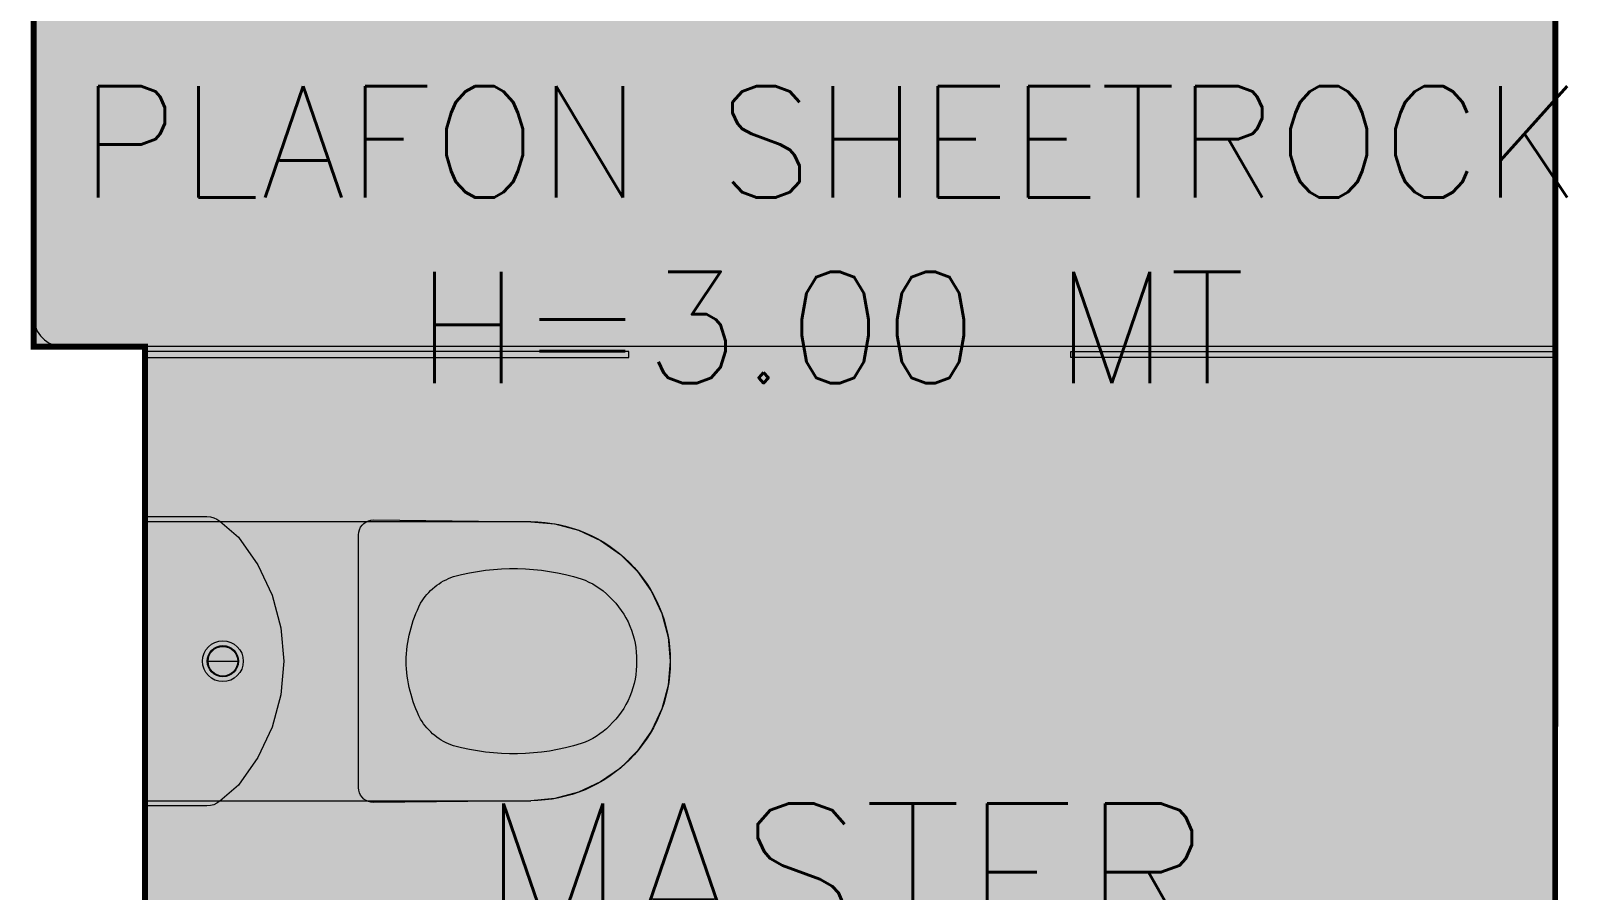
# Model space of a CAD drawing. Header units: metres. Extents: x 8 to 2416, y -346 to 476.
# Drawn here: x 221.858 to 223.929, y -113.833 to -112.674 of the extents above; entities that cross this region are included whole.
import ezdxf

# ---------------------------------------------------------------- set-up
doc = ezdxf.new("R2010")
doc.units = ezdxf.units.M
doc.linetypes.add('0', pattern=[0])
doc.layers.get('0').update_dxf_attribs({"color": 250, "linetype": '0', "lineweight": 20})
for name, color, linetype, lineweight in [('A-WALL', 250, 'Continuous', 20), ('baños', 140, 'Continuous', 0), ('PLAFON', 253, 'Continuous', 5), ('textos', 7, 'Continuous', 0)]:
    doc.layers.add(name, color=color, linetype=linetype, lineweight=lineweight)
doc.styles.get("Standard").update_dxf_attribs({"font": 'arial.ttf', "height": 0.1875})

# ---------------------------------------------------------------- blocks, each defined once
blk = doc.blocks.new('Caroma_ToiletSuites')
at = {"layer": 'baños'}
for p, q in [((-32.6, 705.1), (-64.3, 696.7)), ((0, 708), (-32.6, 705.1)), ((32.6, 705.1), (0, 708)), ((64.3, 696.7), (32.6, 705.1)), ((-64.3, 696.7), (-94, 682.8)), ((94, 682.8), (64.3, 696.7)), ((-120.8, 664), (-144, 640.8)), ((-94, 682.8), (-120.8, 664)), ((120.8, 664), (94, 682.8)), ((144, 640.8), (120.8, 664)), ((-144, 640.8), (-162.8, 614)), ((162.8, 614), (144, 640.8)), ((-162.8, 614), (-176.7, 584.3)), ((176.7, 584.3), (162.8, 614)), ((-176.7, 584.3), (-185.1, 552.6)), ((185.1, 552.6), (176.7, 584.3)), ((-185.1, 552.6), (-188, 520)), ((188, 520), (185.1, 552.6)), ((-188, 520), (-190.5, 308)), ((-188, 0), (-188, 520)), ((188, 520), (188, 0)), ((190.5, 308), (188, 520)), ((-190.5, 308), (-190.2, 304.5)), ((-190.2, 304.5), (-189.3, 301.2)), ((-189.3, 301.2), (-187.8, 298)), ((-187.8, 298), (-185.8, 295.1)), ((-185.8, 295.1), (-183.4, 292.7)), ((-183.4, 292.7), (-180.5, 290.7)), ((-180.5, 290.7), (-177.3, 289.2)), ((177.3, 289.2), (180.5, 290.7)), ((180.5, 290.7), (183.4, 292.7)), ((183.4, 292.7), (185.8, 295.1)), ((185.8, 295.1), (187.8, 298)), ((187.8, 298), (189.3, 301.2)), ((189.3, 301.2), (190.2, 304.5)), ((190.2, 304.5), (190.5, 308)), ((-177.3, 289.2), (-174, 288.3)), ((-174, 288.3), (-170.5, 288)), ((-170.5, 288), (170.5, 288)), ((170.5, 288), (174, 288.3)), ((174, 288.3), (177.3, 289.2)), ((0, 187), (-45.1, 183.1)), ((45.1, 183.1), (0, 187)), ((-88.9, 171.3), (-130, 152.2)), ((-45.1, 183.1), (-88.9, 171.3)), ((88.9, 171.3), (45.1, 183.1)), ((130, 152.2), (88.9, 171.3)), ((-130, 152.2), (-167.1, 126.2)), ((167.1, 126.2), (130, 152.2)), ((-167.1, 126.2), (-188.7, 100.9)), ((0, 85), (0, 125)), ((188.7, 100.9), (167.1, 126.2)), ((-194.6, 88.2), (-195, 83.5)), ((-195, 83.5), (-195, 0)), ((-193.4, 92.7), (-194.6, 88.2)), ((-191.4, 97), (-193.4, 92.7)), ((-188.7, 100.9), (-191.4, 97)), ((191.4, 97), (188.7, 100.9)), ((193.4, 92.7), (191.4, 97)), ((194.6, 88.2), (193.4, 92.7)), ((195, 83.5), (194.6, 88.2)), ((195, 0), (195, 83.5)), ((-195, 0), (195, 0)), ((188, 0), (-188, 0))]:
    blk.add_line(p, q, dxfattribs=at)
for centre, radius, start, end in [((0, 520), 188, 0, 180), ((-2.7, 547.4), 115.2, 88.6565, 137.0404), ((2.7, 547.4), 115.2, 42.9609, 91.3415), ((-18.8, 556.1), 97.6, 134.3372, 160.9897), ((18.8, 556.1), 97.6, 19.01, 45.6643), ((183, 496.7), 307.9, 162.7713, 195.2143), ((-183, 496.7), 307.9, 344.7852, 17.2286), ((-36.1, 442.4), 82.4, 198.763, 239.3582), ((36.1, 442.4), 82.4, 300.6412, 341.2351), ((2.9, 529.9), 177.9, 242.916, 269.0659), ((-2.9, 529.9), 177.9, 270.9339, 297.0836), ((0, 105), 27.5, 0, 180), ((0, 105), 21, 0, 180), ((0, 105), 20, 0, 180), ((0, 105), 27.5, 180, 0), ((0, 105), 21, 180, 0), ((0, 105), 20, 180, 0)]:
    blk.add_arc(centre, radius, start, end, dxfattribs=at)
blk = doc.blocks.new('PL BASE 2N NASAS 09')
at = {"layer": 'A-WALL'}
for p, q in [((171.8975, -21.6017), (171.8975, -22.6208)), ((173.9475, -21.6017), (173.9475, -23.8967)), ((171.9375, -22.6608), (172.0475, -22.6608)), ((172.0475, -22.6608), (172.0475, -25.1717))]:
    blk.add_line(p, q, dxfattribs=at)
blk.add_arc((171.9375, -22.6208), 0.04, 180, 270, dxfattribs=at)
at = {"layer": 'baños'}
blk.add_line((173.9475, -22.6608), (172.0475, -22.6608), dxfattribs=at)
for points in [[(172.0475, -22.6754), (172.6997, -22.6754), (172.6997, -22.6676), (172.0475, -22.6676)], [(173.9475, -22.6754), (173.2954, -22.6754), (173.2954, -22.6676), (173.9475, -22.6676)]]:
    blk.add_lwpolyline(points, close=True, dxfattribs=at)
at = {"layer": 'baños', "xscale": -0.000999999934791, "yscale": 0.000999999934791, "rotation": 270}
blk.add_blockref('Caroma_ToiletSuites', (172.0475, -23.0849), dxfattribs=at)
at = {"layer": 'baños', "linetype": 'Continuous', "flags": 8}
for tag, p in [('MODELNUMBER', (167.1329, -5.6306, 0)), ('TRADENAME', (167.1329, -5.6307, 0)), ('PRODUCT', (167.1329, -5.6307, 0)), ('MATERIAL', (167.1329, -5.6307, 0)), ('MODELNUMBER', (168.3076, -5.6306, 0)), ('TRADENAME', (168.3076, -5.6307, 0)), ('PRODUCT', (168.3076, -5.6307, 0)), ('MATERIAL', (168.3076, -5.6307, 0))]:
    blk.add_attdef(tag, p, '', height=0.0000254, rotation=180.0001, dxfattribs=at)
at = {"layer": 'textos', "insert": (172.4974, -24.1217), "char_height": 0.195, "width": 1.854973, "attachment_point": 7}
blk.add_mtext('{\\Fromans|c0;MASTER BATHROOM\\P2}', dxfattribs=at)
blk = doc.blocks.new('PL MUEBLES 2N NASAS 09')
blk.add_blockref('PL BASE 2N NASAS 09', (49.9143, 62.717))

msp = doc.modelspace()

# ---------------------------------------------------------------- hatches: boundary and pattern name
at = {"layer": 'PLAFON', "transparency": 33554477}
h = msp.add_hatch(color=256, dxfattribs=at)
h.dxf.hatch_style = 1
edge = h.paths.add_edge_path()
edge.add_arc((221.9118, -112.0507), 0.05, 90, 180)
edge.add_line((221.8618, -112.0507), (221.8618, -113.0998))
edge.add_line((221.8618, -113.0998), (222.0118, -113.0998))
edge.add_line((222.0118, -113.0998), (222.0118, -115.4507))
edge.add_line((222.0118, -115.4507), (223.9118, -115.4507))
edge.add_line((223.9118, -115.4507), (223.913, -112.059))
edge.add_arc((223.8542, -112.059), 0.0588, 360, 442.5365)
edge.add_line((223.8618, -112.0007), (221.9118, -112.0007))

# ---------------------------------------------------------------- linework, layer by layer
at = {"layer": 'PLAFON', "const_width": 0.008}
msp.add_lwpolyline([(221.9118, -112.0007, 0.414214), (221.8618, -112.0507), (221.8618, -113.0998), (222.0118, -113.0998), (222.0118, -115.4507), (223.9118, -115.4507), (223.913, -112.059, 0.376555), (223.8618, -112.0007), (221.9118, -112.0007)], format="xyb", dxfattribs=at)

# ---------------------------------------------------------------- block references
msp.add_blockref('PL MUEBLES 2N NASAS 09', (0.05, -153.156))

# ---------------------------------------------------------------- texts
at = {"layer": 'textos', "color": 5, "insert": (224.3018, -113.149), "char_height": 0.15, "width": 2.732503, "attachment_point": 9}
msp.add_mtext('\\pxqc;{\\Fromans|c0;PLAFON SHEETROCK\\PH=3.00 MT}', dxfattribs=at)

doc.saveas('drawing.dxf')
